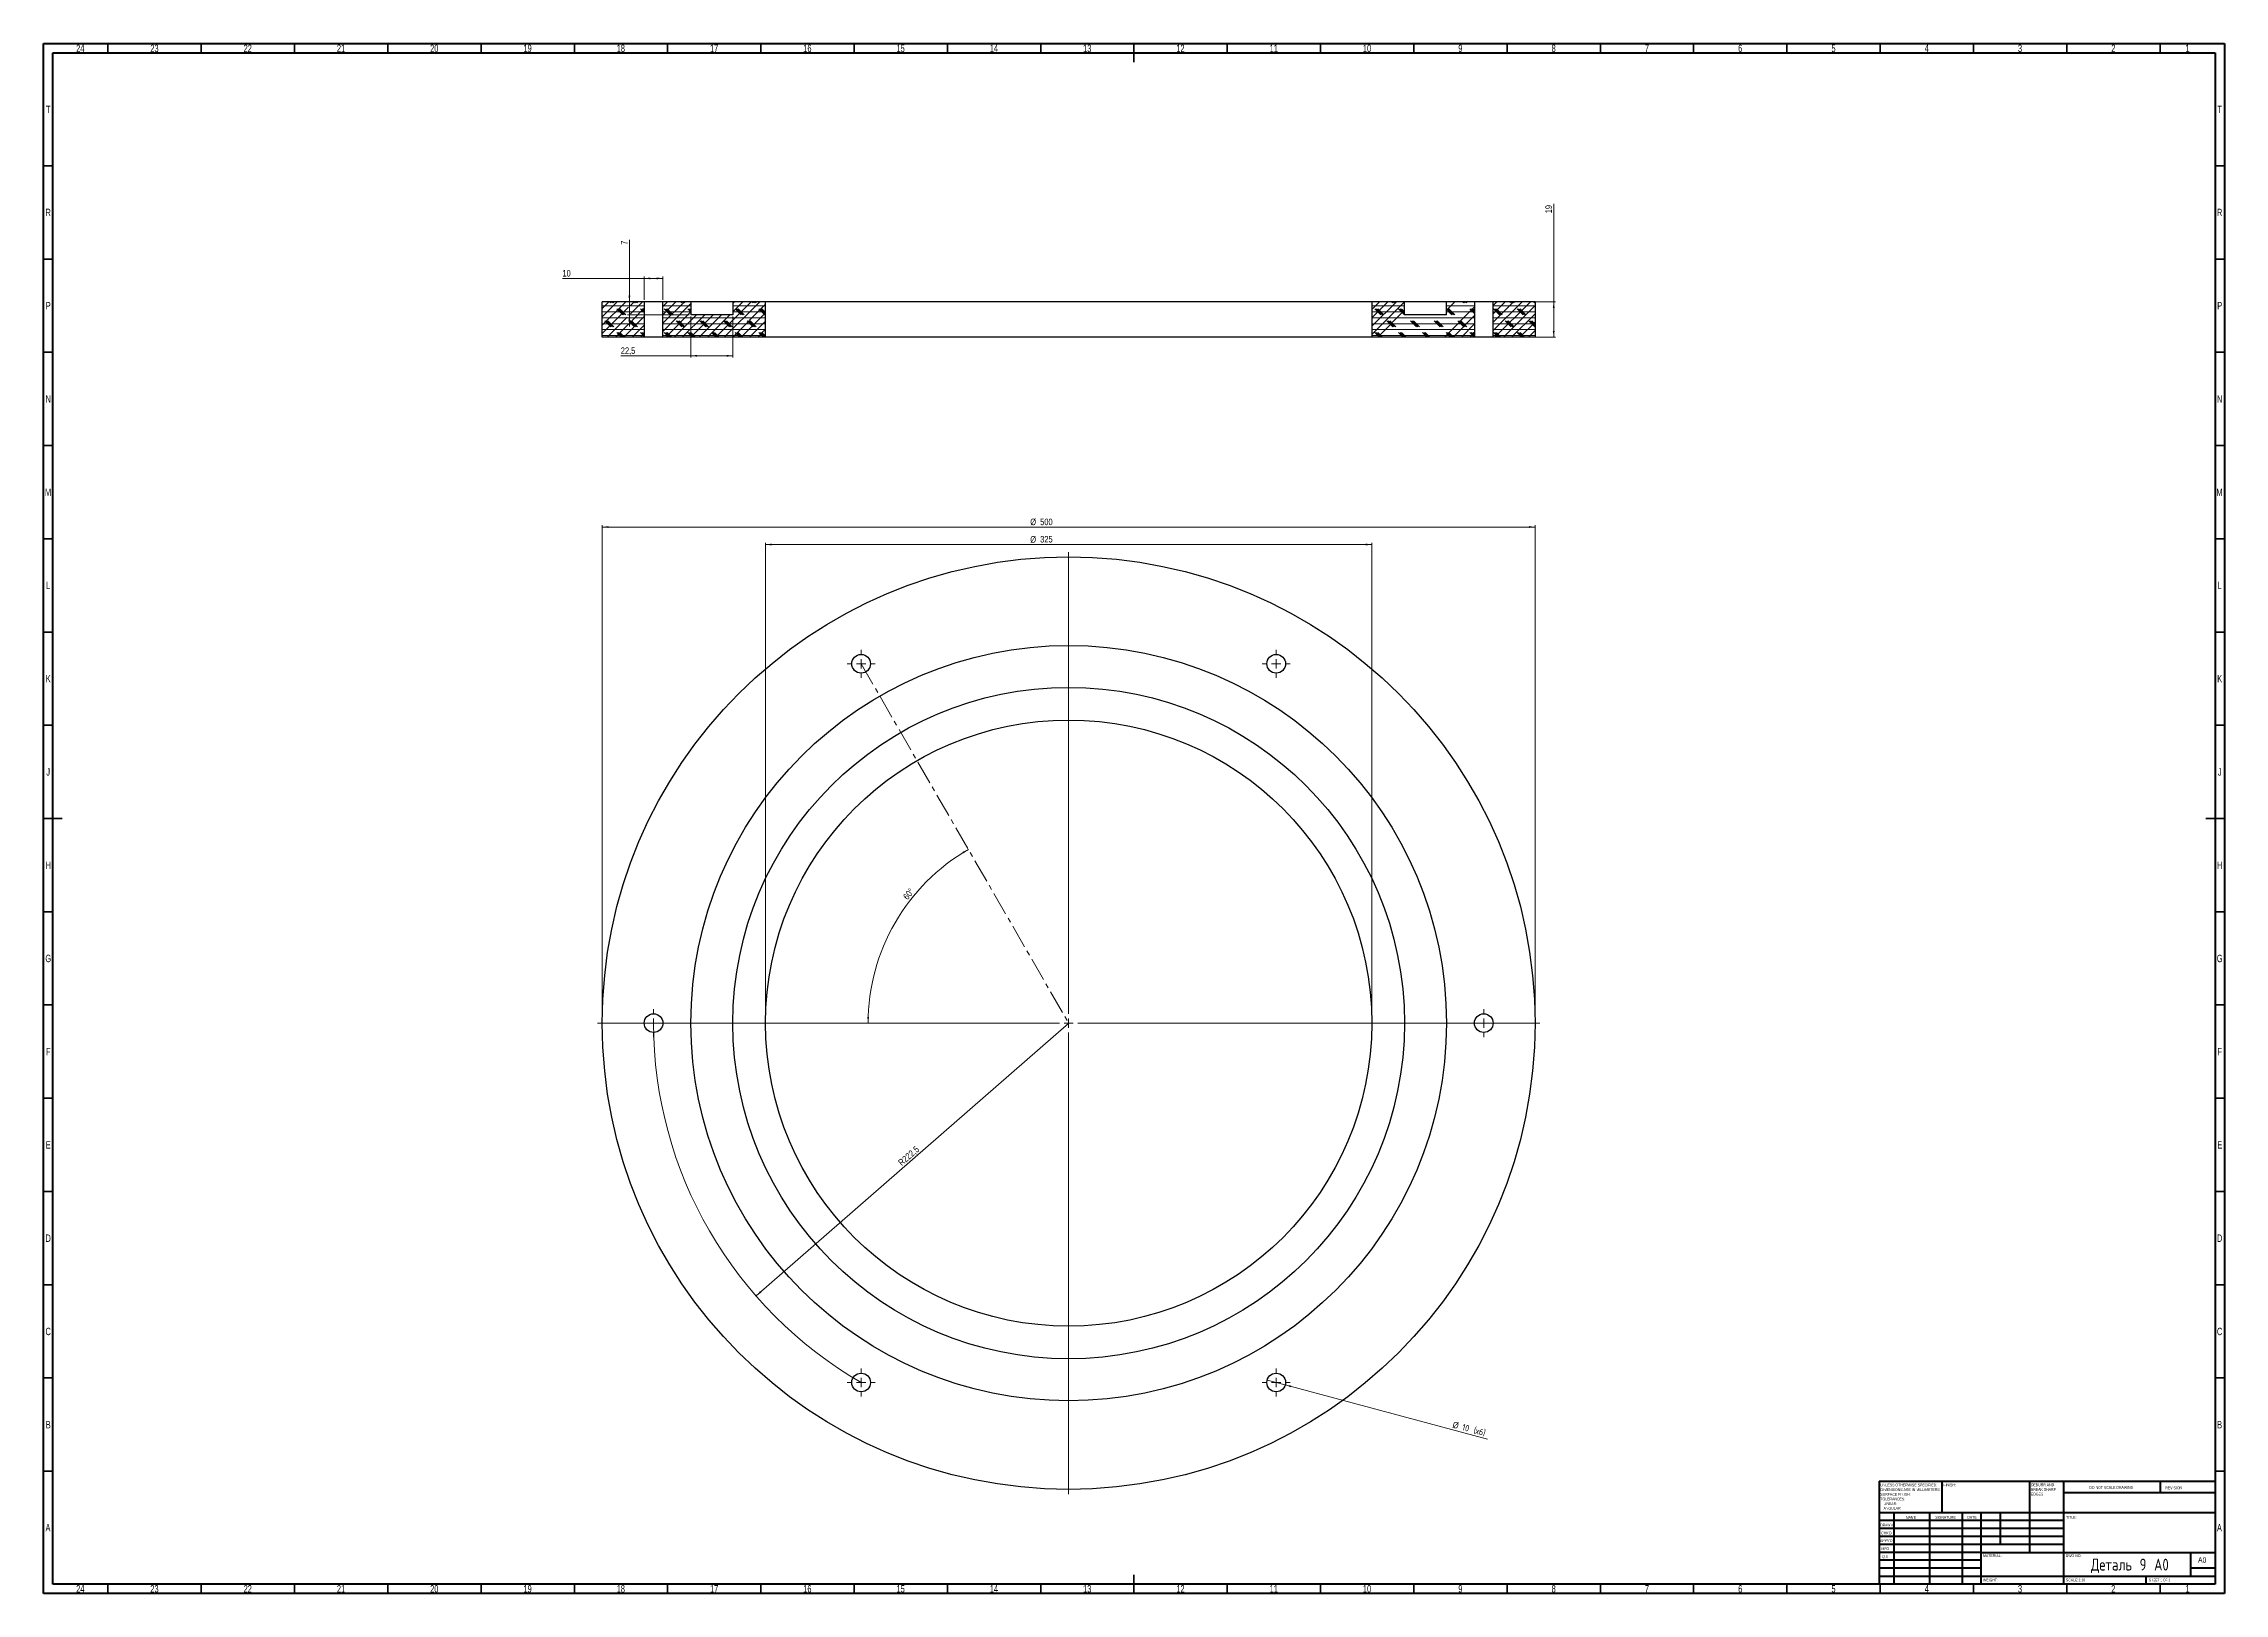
# Model space of a CAD drawing. Header units: millimetres. Extents: x 15 to 1184, y 5 to 836.
import ezdxf

# ---------------------------------------------------------------- set-up
doc = ezdxf.new("R2010")
doc.units = ezdxf.units.MM
doc.linetypes.add('CENTERX2', pattern=[20.32, 12.7, -2.54, 2.54, -2.54])
doc.styles.add('SLDTEXTSTYLE0', font='TXT', dxfattribs={"width": 0.75})
doc.styles.add('SLDTEXTSTYLE1', font='TXT', dxfattribs={"width": 0.686449})
doc.styles.add('SLDTEXTSTYLE2', font='TXT', dxfattribs={"width": 0.6875})
doc.styles.add('SLDTEXTSTYLE3', font='TXT', dxfattribs={"width": 0.75, "bigfont": 'bigfont'})
doc.dimstyles.new('SLDDIMSTYLE0', dxfattribs={"dimtxt": 3.5, "dimasz": 3.302, "dimexe": 0, "dimexo": 0.0625, "dimgap": 0.875, "dimtad": 1, "dimdec": 1, "dimrnd": 1e-09, "dimzin": 12, "dimdsep": 46, "dimtxsty": 'SLDTEXTSTYLE0', "dimsah": 1, "dimcen": 0, "dimadec": 0, "dimazin": 3, "dimtfac": 1, "dimtdec": 1, "dimtofl": 0, "dimtmove": 0, "dimatfit": 3, "dimfxl": 1, "dimfrac": 2, "dimtolj": 1, "dimtzin": 12, "dimarcsym": 0})
doc.dimstyles.new('SLDDIMSTYLE1', dxfattribs={"dimtxt": 3.5, "dimasz": 3.302, "dimexe": 0, "dimexo": 0.0625, "dimgap": 0.875, "dimtad": 1, "dimdec": 4, "dimzin": 12, "dimdsep": 46, "dimtxsty": 'SLDTEXTSTYLE0', "dimsah": 1, "dimcen": 0.09, "dimazin": 3, "dimtfac": 1, "dimtofl": 0, "dimtmove": 0, "dimatfit": 3, "dimfxl": 1, "dimfrac": 2, "dimtolj": 1, "dimtzin": 12, "dimarcsym": 0})
doc.dimstyles.new('SLDDIMSTYLE2', dxfattribs={"dimtxt": 3.5, "dimasz": 3.302, "dimexe": 0, "dimexo": 0.0625, "dimgap": 0.875, "dimtad": 1, "dimdec": 0, "dimrnd": 1e-09, "dimzin": 12, "dimdsep": 46, "dimtxsty": 'SLDTEXTSTYLE0', "dimsah": 1, "dimcen": 0.09, "dimadec": 0, "dimazin": 3, "dimtfac": 1, "dimtdec": 0, "dimtofl": 0, "dimtmove": 0, "dimatfit": 3, "dimfxl": 1, "dimfrac": 2, "dimtolj": 1, "dimtzin": 12, "dimarcsym": 0})
doc.dimstyles.new('SLDDIMSTYLE3', dxfattribs={"dimtxt": 3.5, "dimasz": 3.302, "dimexe": 0, "dimexo": 0.0625, "dimgap": 0.875, "dimtad": 1, "dimdec": 0, "dimrnd": 1e-09, "dimzin": 12, "dimdsep": 46, "dimtxsty": 'SLDTEXTSTYLE0', "dimblk1": 'NONE', "dimsah": 1, "dimcen": 0, "dimadec": 0, "dimazin": 3, "dimtfac": 1, "dimtdec": 0, "dimtmove": 0, "dimatfit": 3, "dimldrblk": 'NONE', "dimfxl": 1, "dimfrac": 2, "dimtolj": 1, "dimtzin": 12, "dimarcsym": 0})
doc.dimstyles.new('SLDDIMSTYLE4', dxfattribs={"dimtxt": 3.5, "dimasz": 3.302, "dimexe": 0, "dimexo": 0.0625, "dimgap": 0.875, "dimtad": 1, "dimdec": 0, "dimrnd": 1e-09, "dimzin": 12, "dimdsep": 46, "dimtxsty": 'SLDTEXTSTYLE0', "dimsah": 1, "dimcen": 0.09, "dimadec": 0, "dimazin": 3, "dimtfac": 1, "dimtmove": 0, "dimatfit": 0, "dimfxl": 1, "dimfrac": 2, "dimtolj": 1, "dimtzin": 12, "dimarcsym": 0})
doc.dimstyles.new('SLDDIMSTYLE5', dxfattribs={"dimtxt": 3.5, "dimasz": 3.302, "dimexe": 0, "dimexo": 0.0625, "dimgap": 0.875, "dimtad": 1, "dimdec": 1, "dimrnd": 1e-09, "dimzin": 12, "dimdsep": 46, "dimtxsty": 'SLDTEXTSTYLE0', "dimsah": 1, "dimcen": 0.09, "dimadec": 0, "dimazin": 3, "dimtfac": 1, "dimtofl": 0, "dimtmove": 0, "dimatfit": 3, "dimfxl": 1, "dimfrac": 2, "dimtolj": 1, "dimtzin": 12, "dimarcsym": 0})
pattern_1 = [(0, (0, 0), (0, 3.175), []), (135, (1.5875, -1.5875), (-6.35, -6.35), [4.49013, -4.49013]), (135, (2.381, -1.5875), (-6.35, -6.35), [4.49013, -4.49013]), (135, (3.175, -1.5875), (-6.35, -6.35), [4.49013, -4.49013])]

# ---------------------------------------------------------------- blocks, each defined once
blk = doc.blocks.new('SW_NOTE_0')
at = {"color": 0, "linetype": 'Continuous', "lineweight": 0, "char_height": 1.5, "attachment_point": 1, "style": 'SLDTEXTSTYLE0'}
for s, insert in [('UNLESS OTHERWISE SPECIFIED:', (0, 1.9)), ('TOLERANCES:', (0, -5.6)), ('DIMENSIONS ARE IN MILLIMETERS', (0, -0.6)), ('SURFACE FINISH:', (0, -3.1)), ('ANGULAR:', (1.7, -10.6)), ('LINEAR:', (1.7, -8.1))]:
    blk.add_mtext(s, dxfattribs=dict(at, insert=insert))
blk = doc.blocks.new('SW_NOTE_0_1')
at = {"color": 0, "linetype": 'Continuous', "lineweight": 0, "char_height": 1.5, "attachment_point": 1, "style": 'SLDTEXTSTYLE0'}
for s, insert in [('DEBURR AND', (0, 1.9)), ('BREAK SHARP', (0, -0.6)), ('EDGES', (0, -3.1))]:
    blk.add_mtext(s, dxfattribs=dict(at, insert=insert))
blk = doc.blocks.new('_D')
at = {"color": 7, "linetype": 'Continuous', "lineweight": 0}
blk.add_line((396.9, 164.5), (564.5, 310.8), dxfattribs=at)
at = {"color": 7, "linetype": 'Continuous', "lineweight": 18}
blk.add_solid([(396.9, 164.5), (399.7, 166.3), (399, 167)], dxfattribs=at)
at = {"color": 7, "linetype": 'Continuous', "lineweight": 18, "insert": (472.7, 236.7), "char_height": 3.5, "attachment_point": 1, "rotation": 41.1183, "style": 'SLDTEXTSTYLE0'}
blk.add_mtext('R222,5', dxfattribs=at)
blk = doc.blocks.new('_D_1')
at = {"color": 7, "linetype": 'Continuous', "lineweight": 18}
blk.add_arc((564.5, 310.8), 107.5, 120, 180, dxfattribs=at)
for points in [[(510.7, 403.9), (507.6, 402.6), (508.2, 401.8)], [(457, 310.8), (457.5, 314.1), (456.5, 314.1)]]:
    blk.add_solid(points, dxfattribs=at)
at = {"color": 7, "linetype": 'Continuous', "lineweight": 18, "insert": (475.4, 378.8), "char_height": 3.5, "attachment_point": 1, "rotation": 50.8256, "style": 'SLDTEXTSTYLE0'}
blk.add_mtext('60°', dxfattribs=at)
blk = doc.blocks.new('_D_2')
at = {"color": 7, "linetype": 'Continuous', "lineweight": 0}
for p, q in [((314.5, 311.8), (314.5, 577.8)), ((314.5, 576.8), (814.5, 576.8)), ((814.5, 311.8), (814.5, 577.8))]:
    blk.add_line(p, q, dxfattribs=at)
at = {"color": 7, "linetype": 'Continuous', "lineweight": 18}
for points in [[(314.5, 576.8), (317.8, 576.3), (317.8, 577.3)], [(814.5, 576.8), (811.2, 577.3), (811.2, 576.3)]]:
    blk.add_solid(points, dxfattribs=at)
at = {"color": 7, "linetype": 'Continuous', "lineweight": 18, "char_height": 3.5, "attachment_point": 1, "style": 'SLDTEXTSTYLE0'}
for s, insert in [('%%c', (543.9, 581.3)), ('500', (549.2, 581.3))]:
    blk.add_mtext(s, dxfattribs=dict(at, insert=insert))
blk = doc.blocks.new('_D_3')
at = {"color": 7, "linetype": 'Continuous', "lineweight": 0}
for p, q in [((402, 311.8), (402, 568.4)), ((402, 567.4), (727, 567.4)), ((727, 311.8), (727, 568.4))]:
    blk.add_line(p, q, dxfattribs=at)
at = {"color": 7, "linetype": 'Continuous', "lineweight": 18}
for points in [[(402, 567.4), (405.3, 566.9), (405.3, 567.9)], [(727, 567.4), (723.7, 567.9), (723.7, 566.9)]]:
    blk.add_solid(points, dxfattribs=at)
at = {"color": 7, "linetype": 'Continuous', "lineweight": 18, "char_height": 3.5, "attachment_point": 1, "style": 'SLDTEXTSTYLE0'}
for s, insert in [('%%c', (543.9, 571.9)), ('325', (549.2, 572))]:
    blk.add_mtext(s, dxfattribs=dict(at, insert=insert))
blk = doc.blocks.new('_D_4')
at = {"color": 7, "linetype": 'Continuous', "lineweight": 0}
for q in [(670.9, 119.4), (789, 87.7)]:
    blk.add_line((680.6, 116.8), q, dxfattribs=at)
at = {"color": 7, "linetype": 'Continuous', "lineweight": 18}
blk.add_solid([(680.6, 116.8), (683.6, 115.5), (683.9, 116.4)], dxfattribs=at)
at = {"color": 7, "linetype": 'Continuous', "lineweight": 18, "char_height": 3.5, "attachment_point": 1, "rotation": 345}
for s, insert, style in [('%%c', (770.9, 97.3), 'SLDTEXTSTYLE0'), ('10 (х6)', (776, 96), 'SLDTEXTSTYLE3')]:
    blk.add_mtext(s, dxfattribs=dict(at, insert=insert, style=style))
blk = doc.blocks.new('_None')
blk = doc.blocks.new('SW_CENTERMARKSYMBOL_0')
at = {"color": 0, "linetype": 'Continuous', "lineweight": 18}
for p, q in [((0, 5), (0, 252.5)), ((-5, 0), (-252.5, 0)), ((0, 0), (-2.5, 0)), ((0, 0), (0, 2.5)), ((0, 0), (0, -2.5)), ((0, 0), (2.5, 0)), ((5, 0), (252.5, 0)), ((0, -5), (0, -252.5))]:
    blk.add_line(p, q, dxfattribs=at)
blk = doc.blocks.new('SW_CENTERMARKSYMBOL_1')
at = {"color": 0, "linetype": 'Continuous', "lineweight": 18}
for p, q in [((-5, 0), (-7.5, 0)), ((0, 0), (-2.5, 0)), ((0, 5), (0, 7.5)), ((0, 0), (0, 2.5)), ((0, 0), (0, -2.5)), ((0, 0), (2.5, 0)), ((5, 0), (7.5, 0)), ((0, -5), (0, -7.5))]:
    blk.add_line(p, q, dxfattribs=at)
blk = doc.blocks.new('SW_CENTERMARKSYMBOL_2')
at = {"color": 0, "linetype": 'Continuous', "lineweight": 18}
for p, q in [((-5, 0), (-7.5, 0)), ((0, 0), (-2.5, 0)), ((0, 5), (0, 7.5)), ((0, 0), (0, 2.5)), ((0, 0), (0, -2.5)), ((0, 0), (2.5, 0)), ((5, 0), (7.5, 0)), ((0, -5), (0, -7.5))]:
    blk.add_line(p, q, dxfattribs=at)
blk = doc.blocks.new('SW_CENTERMARKSYMBOL_3')
at = {"color": 0, "linetype": 'Continuous', "lineweight": 18}
for p, q in [((-5, 0), (-7.5, 0)), ((0, 0), (-2.5, 0)), ((0, 5), (0, 7.5)), ((0, 0), (0, 2.5)), ((0, 0), (0, -2.5)), ((0, 0), (2.5, 0)), ((5, 0), (7.5, 0)), ((0, -5), (0, -7.5))]:
    blk.add_line(p, q, dxfattribs=at)
blk = doc.blocks.new('SW_CENTERMARKSYMBOL_4')
at = {"color": 0, "linetype": 'Continuous', "lineweight": 18}
for p, q in [((-5, 0), (-7.5, 0)), ((0, 0), (-2.5, 0)), ((0, 5), (0, 7.5)), ((0, 0), (0, 2.5)), ((0, 0), (0, -2.5)), ((0, 0), (2.5, 0)), ((5, 0), (7.5, 0)), ((0, -5), (0, -7.5))]:
    blk.add_line(p, q, dxfattribs=at)
blk = doc.blocks.new('SW_CENTERMARKSYMBOL_5')
at = {"color": 0, "linetype": 'Continuous', "lineweight": 18}
for p, q in [((-5, 0), (-7.5, 0)), ((0, 0), (-2.5, 0)), ((0, 5), (0, 7.5)), ((0, 0), (0, 2.5)), ((0, 0), (0, -2.5)), ((0, 0), (2.5, 0)), ((5, 0), (7.5, 0)), ((0, -5), (0, -7.5))]:
    blk.add_line(p, q, dxfattribs=at)
blk = doc.blocks.new('SW_CENTERMARKSYMBOL_6')
at = {"color": 0, "linetype": 'Continuous', "lineweight": 18}
for p, q in [((-5, 0), (-7.5, 0)), ((0, 0), (-2.5, 0)), ((0, 5), (0, 7.5)), ((0, 0), (0, 2.5)), ((0, 0), (0, -2.5)), ((0, 0), (2.5, 0)), ((5, 0), (7.5, 0)), ((0, -5), (0, -7.5))]:
    blk.add_line(p, q, dxfattribs=at)
blk = doc.blocks.new('SW_HATCH_0')
at = {"color": 0, "linetype": 'Continuous', "lineweight": 0}
for p, q in [((0, 0), (-3.6, -3.6)), ((4.5, 0), (-3.6, -8.1)), ((9, 0), (-3.6, -12.5)), ((13.5, 0), (11.5, -2)), ((18, 0), (11.5, -6.5)), ((10.5, -3), (-3.6, -17)), ((9.7, -8.3), (-1, -19)), ((18.9, -8), (7.9, -19)), ((18.9, -3.5), (12.2, -10.2)), ((10.5, -12), (3.5, -19)), ((18.9, -12.5), (12.4, -19)), ((18.9, -17), (16.9, -19))]:
    blk.add_line(p, q, dxfattribs=at)
blk = doc.blocks.new('SW_HATCH_1')
at = {"color": 0, "linetype": 'Continuous', "lineweight": 0}
for p, q in [((0, 0), (-2.5, -2.5)), ((4.5, 0), (-2.5, -7)), ((9, 0), (-2.5, -11.5)), ((44.9, 0), (25.9, -19)), ((49.4, 0), (30.4, -19)), ((35.9, 0), (35, -0.9)), ((40.4, 0), (35, -5.4)), ((12.5, -1), (-2.5, -16)), ((12.5, -5.5), (-1, -19)), ((15.5, -7), (3.5, -19)), ((19.9, -7), (7.9, -19)), ((24.4, -7), (12.4, -19)), ((28.9, -7), (16.9, -19)), ((33.4, -7), (21.4, -19)), ((52.5, -1.4), (34.9, -19)), ((52.5, -5.9), (39.4, -19)), ((52.5, -10.4), (43.9, -19)), ((52.5, -14.8), (48.4, -19))]:
    blk.add_line(p, q, dxfattribs=at)
blk = doc.blocks.new('SW_HATCH_2')
at = {"color": 0, "linetype": 'Continuous', "lineweight": 0}
for p, q in [((0, 0), (-4.2, -4.2)), ((4.5, 0), (-4.2, -8.6)), ((9, 0), (-4.2, -13.1)), ((35.9, 0), (35.8, -0.1)), ((40.4, 0), (35.8, -4.6)), ((13.3, -0.1), (-4.2, -17.6)), ((13.3, -4.6), (-1, -19)), ((50.8, -3), (34.9, -19)), ((50.8, -7.5), (39.4, -19)), ((50.8, -12), (43.9, -19)), ((50.8, -16.5), (48.4, -19))]:
    blk.add_line(p, q, dxfattribs=at)
blk = doc.blocks.new('SW_HATCH_3')
at = {"color": 0, "linetype": 'Continuous', "lineweight": 0}
for p, q in [((0, 0), (-2, -2)), ((4.5, 0), (-2, -6.5)), ((9, 0), (-2, -11)), ((13.5, 0), (-2, -15.5)), ((18, 0), (-1, -19)), ((20.5, -2), (3.5, -19)), ((20.5, -6.5), (7.9, -19)), ((20.5, -10.9), (12.4, -19)), ((20.5, -15.4), (16.9, -19))]:
    blk.add_line(p, q, dxfattribs=at)
blk = doc.blocks.new('_D_5')
at = {"color": 7, "linetype": 'Continuous', "lineweight": 0}
for p, q in [((337, 710.1), (293.1, 710.1)), ((337, 698.6), (337, 711.1)), ((347, 710.1), (337, 710.1)), ((347, 698.6), (347, 711.1))]:
    blk.add_line(p, q, dxfattribs=at)
at = {"color": 7, "linetype": 'Continuous', "lineweight": 18}
for points in [[(337, 710.1), (340.3, 709.6), (340.3, 710.6)], [(347, 710.1), (343.7, 710.6), (343.7, 709.6)]]:
    blk.add_solid(points, dxfattribs=at)
at = {"color": 7, "linetype": 'Continuous', "lineweight": 18, "insert": (293.1, 714.6), "char_height": 3.5, "attachment_point": 1, "style": 'SLDTEXTSTYLE0'}
blk.add_mtext('10', dxfattribs=at)
blk = doc.blocks.new('_D_6')
at = {"color": 7, "linetype": 'Continuous', "lineweight": 0}
for p, q in [((824.5, 697.6), (824.5, 750.1)), ((338, 697.6), (825.5, 697.6)), ((824.5, 697.6), (824.5, 678.6)), ((338, 678.6), (825.5, 678.6))]:
    blk.add_line(p, q, dxfattribs=at)
at = {"color": 7, "linetype": 'Continuous', "lineweight": 18}
for points in [[(824.5, 697.6), (824, 694.3), (825, 694.3)], [(824.5, 678.6), (825, 681.9), (824, 681.9)]]:
    blk.add_solid(points, dxfattribs=at)
at = {"color": 7, "linetype": 'Continuous', "lineweight": 18, "insert": (820, 745), "char_height": 3.5, "attachment_point": 1, "rotation": 90, "style": 'SLDTEXTSTYLE0'}
blk.add_mtext('19', dxfattribs=at)
blk = doc.blocks.new('_D_7')
at = {"color": 7, "linetype": 'Continuous', "lineweight": 0}
for p, q in [((329, 697.6), (329, 730.7)), ((346, 697.6), (328, 697.6)), ((361, 690.6), (328, 690.6)), ((329, 697.6), (329, 690.6)), ((329, 690.6), (329, 684.3))]:
    blk.add_line(p, q, dxfattribs=at)
at = {"color": 7, "linetype": 'Continuous', "lineweight": 18}
for points in [[(329, 697.6), (329.5, 700.9), (328.5, 700.9)], [(329, 690.6), (328.5, 687.3), (329.5, 687.3)]]:
    blk.add_solid(points, dxfattribs=at)
at = {"color": 7, "linetype": 'Continuous', "lineweight": 18, "insert": (324.5, 728.1), "char_height": 3.5, "attachment_point": 1, "rotation": 90, "style": 'SLDTEXTSTYLE0'}
blk.add_mtext('7', dxfattribs=at)
blk = doc.blocks.new('_D_8')
at = {"color": 7, "linetype": 'Continuous', "lineweight": 0}
for p, q in [((362, 689.6), (362, 667.6)), ((384.5, 689.6), (384.5, 667.6)), ((362, 668.6), (324.4, 668.6)), ((384.5, 668.6), (362, 668.6))]:
    blk.add_line(p, q, dxfattribs=at)
at = {"color": 7, "linetype": 'Continuous', "lineweight": 18}
for points in [[(362, 668.6), (365.3, 668.1), (365.3, 669.1)], [(384.5, 668.6), (381.2, 669.1), (381.2, 668.1)]]:
    blk.add_solid(points, dxfattribs=at)
at = {"color": 7, "linetype": 'Continuous', "lineweight": 18, "insert": (324.4, 673.1), "char_height": 3.5, "attachment_point": 1, "style": 'SLDTEXTSTYLE0'}
blk.add_mtext('22,5', dxfattribs=at)

msp = doc.modelspace()

# ---------------------------------------------------------------- hatches: boundary and pattern name
at = {"linetype": 'Continuous', "lineweight": 18}
h = msp.add_hatch(dxfattribs=at)
h.set_pattern_fill('CORK', style=0)
h.set_pattern_definition(pattern_1)
h.paths.add_polyline_path([(314.47743, 678.60361), (336.97743, 678.60361), (336.97743, 697.60361), (314.47743, 697.60361)], flags=0)
h = msp.add_hatch(dxfattribs=at)
h.set_pattern_fill('CORK', style=0)
h.set_pattern_definition(pattern_1)
h.paths.add_polyline_path([(384.47743, 690.60361), (361.97743, 690.60361), (361.97743, 697.60361), (346.97743, 697.60361), (346.97743, 678.60361), (401.97743, 678.60361), (401.97743, 697.60361), (384.47743, 697.60361)], flags=0)
h = msp.add_hatch(dxfattribs=at)
h.set_pattern_fill('CORK', style=0)
h.set_pattern_definition(pattern_1)
h.paths.add_polyline_path([(766.97743, 690.60361), (744.47743, 690.60361), (744.47743, 697.60361), (726.97743, 697.60361), (726.97743, 678.60361), (781.97743, 678.60361), (781.97743, 697.60361), (766.97743, 697.60361)], flags=0)
h = msp.add_hatch(dxfattribs=at)
h.set_pattern_fill('CORK', style=0)
h.set_pattern_definition(pattern_1)
h.paths.add_polyline_path([(814.47743, 697.60361), (791.97743, 697.60361), (791.97743, 678.60361), (814.47743, 678.60361)], flags=0)

# ---------------------------------------------------------------- linework, layer by layer
at = {"color": 7, "linetype": 'Continuous', "lineweight": 70}
for p, q in [((15, 5), (15, 836)), ((15, 836), (1184, 836)), ((20, 10), (20, 831)), ((20, 831), (1179, 831)), ((1179, 831), (1179, 10)), ((1184, 836), (1184, 5)), ((1184, 5), (15, 5)), ((1179, 10), (20, 10))]:
    msp.add_line(p, q, dxfattribs=at)
at = {"color": 7, "linetype": 'Continuous', "lineweight": 35}
for p, q in [((49.5, 831), (49.5, 836)), ((99.5, 831), (99.5, 836)), ((149.5, 831), (149.5, 836)), ((199.5, 831), (199.5, 836)), ((249.5, 831), (249.5, 836)), ((299.5, 831), (299.5, 836)), ((349.5, 831), (349.5, 836)), ((399.5, 831), (399.5, 836)), ((449.5, 831), (449.5, 836)), ((499.5, 831), (499.5, 836)), ((549.5, 831), (549.5, 836)), ((599.5, 836), (599.5, 826)), ((599.5, 831), (599.5, 836)), ((649.5, 831), (649.5, 836)), ((699.5, 831), (699.5, 836)), ((749.5, 831), (749.5, 836)), ((799.5, 831), (799.5, 836)), ((849.5, 831), (849.5, 836)), ((899.5, 831), (899.5, 836)), ((949.5, 831), (949.5, 836)), ((999.5, 831), (999.5, 836)), ((1049.5, 831), (1049.5, 836)), ((1099.5, 831), (1099.5, 836)), ((1149.5, 831), (1149.5, 836)), ((20, 770.5), (15, 770.5)), ((1179, 770.5), (1184, 770.5)), ((20, 720.5), (15, 720.5)), ((1179, 720.5), (1184, 720.5)), ((20, 670.5), (15, 670.5)), ((1179, 670.5), (1184, 670.5)), ((20, 620.5), (15, 620.5)), ((1179, 620.5), (1184, 620.5)), ((20, 570.5), (15, 570.5)), ((1179, 570.5), (1184, 570.5)), ((20, 520.5), (15, 520.5)), ((1179, 520.5), (1184, 520.5)), ((20, 470.5), (15, 470.5)), ((1179, 470.5), (1184, 470.5)), ((15, 420.5), (25, 420.5)), ((20, 420.5), (15, 420.5)), ((1184, 420.5), (1174, 420.5)), ((1179, 420.5), (1184, 420.5)), ((20, 370.5), (15, 370.5)), ((1179, 370.5), (1184, 370.5)), ((20, 320.5), (15, 320.5)), ((1179, 320.5), (1184, 320.5)), ((20, 270.5), (15, 270.5)), ((1179, 270.5), (1184, 270.5)), ((20, 220.5), (15, 220.5)), ((1179, 220.5), (1184, 220.5)), ((20, 170.5), (15, 170.5)), ((1179, 170.5), (1184, 170.5)), ((20, 120.5), (15, 120.5)), ((1179, 120.5), (1184, 120.5)), ((20, 70.5), (15, 70.5)), ((1179, 70.5), (1184, 70.5)), ((599.5, 5), (599.5, 15)), ((49.5, 10), (49.5, 5)), ((99.5, 10), (99.5, 5)), ((149.5, 10), (149.5, 5)), ((199.5, 10), (199.5, 5)), ((249.5, 10), (249.5, 5)), ((299.5, 10), (299.5, 5)), ((349.5, 10), (349.5, 5)), ((399.5, 10), (399.5, 5)), ((449.5, 10), (449.5, 5)), ((499.5, 10), (499.5, 5)), ((549.5, 10), (549.5, 5)), ((599.5, 10), (599.5, 5)), ((649.5, 10), (649.5, 5)), ((699.5, 10), (699.5, 5)), ((749.5, 10), (749.5, 5)), ((799.5, 10), (799.5, 5)), ((849.5, 10), (849.5, 5)), ((899.5, 10), (899.5, 5)), ((949.5, 10), (949.5, 5)), ((999.5, 10), (999.5, 5)), ((1049.5, 10), (1049.5, 5)), ((1099.5, 10), (1099.5, 5)), ((1149.5, 10), (1149.5, 5))]:
    msp.add_line(p, q, dxfattribs=at)
at = {"color": 7, "linetype": 'Continuous', "lineweight": 25}
for p, q in [((314.47743, 678.60361), (314.47743, 697.60361)), ((336.97743, 697.60361), (314.47743, 697.60361)), ((336.97743, 697.60361), (336.97743, 678.60361)), ((346.97743, 697.60361), (336.97743, 697.60361)), ((346.97743, 678.60361), (346.97743, 697.60361)), ((361.97743, 697.60361), (346.97743, 697.60361)), ((361.97743, 697.60361), (361.97743, 690.60361)), ((384.47743, 697.60361), (361.97743, 697.60361)), ((384.47743, 690.60361), (361.97743, 690.60361)), ((384.47743, 697.60361), (384.47743, 690.60361)), ((401.97743, 697.60361), (384.47743, 697.60361)), ((401.97743, 678.60361), (401.97743, 697.60361)), ((726.97743, 697.60361), (401.97743, 697.60361)), ((726.97743, 697.60361), (726.97743, 678.60361)), ((744.47743, 697.60361), (726.97743, 697.60361)), ((766.97743, 697.60361), (744.47743, 697.60361)), ((744.47743, 690.60361), (744.47743, 697.60361)), ((766.97743, 690.60361), (744.47743, 690.60361)), ((766.97743, 690.60361), (766.97743, 697.60361)), ((781.97743, 697.60361), (766.97743, 697.60361)), ((781.97743, 697.60361), (781.97743, 678.60361)), ((791.97743, 697.60361), (781.97743, 697.60361)), ((791.97743, 678.60361), (791.97743, 697.60361)), ((814.47743, 697.60361), (791.97743, 697.60361)), ((814.47743, 697.60361), (814.47743, 678.60361)), ((336.97743, 678.60361), (314.47743, 678.60361)), ((346.97743, 678.60361), (336.97743, 678.60361)), ((401.97743, 678.60361), (346.97743, 678.60361)), ((726.97743, 678.60361), (401.97743, 678.60361)), ((781.97743, 678.60361), (726.97743, 678.60361)), ((791.97743, 678.60361), (781.97743, 678.60361)), ((814.47743, 678.60361), (791.97743, 678.60361))]:
    msp.add_line(p, q, dxfattribs=at)
at = {"color": 7, "linetype": 'CENTERX2', "lineweight": 18}
msp.add_line((453.22743, 503.47485), (564.47743, 310.7842), dxfattribs=at)
at = {"color": 7, "linetype": 'Continuous', "lineweight": 50}
for p, q in [((999, 65.25), (1179, 65.25)), ((999, 65.25), (999, 10)), ((1032.8, 48.25), (1032.8, 65.25)), ((1079.6, 65.25), (1079.6, 27)), ((1097.8, 65.25), (1097.8, 10)), ((1179, 58.875), (1097.8, 58.875)), ((1149.8, 58.875), (1149.8, 65.25)), ((1179, 48.25), (999, 48.25)), ((1006.8, 48.25), (1006.8, 10)), ((1025.99095, 48.25), (1025.99095, 10)), ((1043.39893, 48.25), (1043.39893, 10)), ((1053.6, 10), (1053.6, 48.25)), ((1064, 31.25), (1064, 48.25)), ((1097.8, 44), (999, 44)), ((1097.8, 39.75), (999, 39.75)), ((1097.8, 35.5), (999, 35.5)), ((1097.8, 31.25), (999, 31.25)), ((1053.6, 27), (999, 27)), ((1053.6, 27), (1179, 27)), ((1166, 14.25), (1166, 27)), ((1053.6, 22.74993), (999, 22.74993)), ((1053.6, 18.5), (999, 18.5)), ((999, 14.25), (1179, 14.25)), ((1142, 10), (1142, 14.25)), ((1179, 18.5), (1166, 18.5))]:
    msp.add_line(p, q, dxfattribs=at)
at = {"color": 7, "linetype": 'Continuous', "lineweight": 25}
for centre, radius in [((564.47743, 310.7842), 250), ((564.47743, 310.7842), 202.5), ((453.22743, 503.47485), 5), ((675.72743, 503.47485), 5), ((564.47743, 310.7842), 180), ((564.47743, 310.7842), 162.5), ((341.97743, 310.7842), 5), ((786.97743, 310.7842), 5), ((453.22743, 118.09355), 5), ((675.72743, 118.09355), 5)]:
    msp.add_circle(centre, radius, dxfattribs=at)
at = {"color": 7, "linetype": 'Continuous', "lineweight": 18}
msp.add_arc((564.47743, 310.7842), 222.5, 180, 240.12803373, dxfattribs=at)

# ---------------------------------------------------------------- block references
at = {"color": 7, "linetype": 'Continuous', "lineweight": 0}
for name, p in [('SW_HATCH_0', (318.04013, 697.60361)), ('SW_HATCH_1', (349.47103, 697.60361)), ('SW_HATCH_2', (731.13191, 697.60361)), ('SW_HATCH_3', (793.99371, 697.60361)), ('SW_CENTERMARKSYMBOL_0', (564.47743, 310.7842)), ('SW_CENTERMARKSYMBOL_5', (453.22743, 503.47485)), ('SW_CENTERMARKSYMBOL_1', (675.72743, 503.47485)), ('SW_CENTERMARKSYMBOL_4', (341.97743, 310.7842)), ('SW_CENTERMARKSYMBOL_3', (786.97743, 310.7842)), ('SW_CENTERMARKSYMBOL_2', (453.22743, 118.09355)), ('SW_CENTERMARKSYMBOL_6', (675.72743, 118.09355)), ('SW_NOTE_0', (999.59367, 61.98737)), ('SW_NOTE_0_1', (1080.30922, 62.06949))]:
    msp.add_blockref(name, p, dxfattribs=at)

# ---------------------------------------------------------------- texts
for s, insert, char_height, attachment_point, style in [('24', (34.67007, 835.44183), 3.96875, 2, 'SLDTEXTSTYLE0'), ('23', (74.42007, 835.44183), 3.96875, 2, 'SLDTEXTSTYLE0'), ('22', (124.42007, 835.44183), 3.96875, 2, 'SLDTEXTSTYLE0'), ('21', (174.42007, 835.44183), 3.96875, 2, 'SLDTEXTSTYLE0'), ('20', (224.42007, 835.44183), 3.96875, 2, 'SLDTEXTSTYLE0'), ('19', (274.42007, 835.44183), 3.96875, 2, 'SLDTEXTSTYLE0'), ('18', (324.42007, 835.44183), 3.96875, 2, 'SLDTEXTSTYLE0'), ('17', (374.42007, 835.44183), 3.96875, 2, 'SLDTEXTSTYLE0'), ('16', (424.42007, 835.44183), 3.96875, 2, 'SLDTEXTSTYLE0'), ('15', (474.42007, 835.44183), 3.96875, 2, 'SLDTEXTSTYLE0'), ('14', (524.42007, 835.44183), 3.96875, 2, 'SLDTEXTSTYLE0'), ('13', (574.42007, 835.44183), 3.96875, 2, 'SLDTEXTSTYLE0'), ('12', (624.42007, 835.44183), 3.96875, 2, 'SLDTEXTSTYLE0'), ('11', (674.42007, 835.44183), 3.96875, 2, 'SLDTEXTSTYLE0'), ('10', (724.42007, 835.44183), 3.96875, 2, 'SLDTEXTSTYLE0'), ('9', (774.46004, 835.44183), 3.96875, 2, 'SLDTEXTSTYLE0'), ('8', (824.46004, 835.44183), 3.96875, 2, 'SLDTEXTSTYLE0'), ('7', (874.46004, 835.44183), 3.96875, 2, 'SLDTEXTSTYLE0'), ('6', (924.46004, 835.44183), 3.96875, 2, 'SLDTEXTSTYLE0'), ('5', (974.46004, 835.44183), 3.96875, 2, 'SLDTEXTSTYLE0'), ('4', (1024.46004, 835.44183), 3.96875, 2, 'SLDTEXTSTYLE0'), ('3', (1074.46004, 835.44183), 3.96875, 2, 'SLDTEXTSTYLE0'), ('2', (1124.46004, 835.44183), 3.96875, 2, 'SLDTEXTSTYLE0'), ('1', (1164.21004, 835.44183), 3.96875, 2, 'SLDTEXTSTYLE0'), ('T', (17.48806, 802.69183), 3.96875, 2, 'SLDTEXTSTYLE0'), ('T', (1181.48806, 802.69183), 3.96875, 2, 'SLDTEXTSTYLE0'), ('R', (17.44442, 747.44183), 3.96875, 2, 'SLDTEXTSTYLE0'), ('R', (1181.44442, 747.44183), 3.96875, 2, 'SLDTEXTSTYLE0'), ('P', (17.48484, 697.44183), 3.96875, 2, 'SLDTEXTSTYLE0'), ('P', (1181.48484, 697.44183), 3.96875, 2, 'SLDTEXTSTYLE0'), ('N', (17.46371, 647.44183), 3.96875, 2, 'SLDTEXTSTYLE0'), ('N', (1181.46371, 647.44183), 3.96875, 2, 'SLDTEXTSTYLE0'), ('M', (17.36174, 597.44183), 3.96875, 2, 'SLDTEXTSTYLE0'), ('M', (1181.36174, 597.44183), 3.96875, 2, 'SLDTEXTSTYLE0'), ('L', (17.45452, 547.44183), 3.96875, 2, 'SLDTEXTSTYLE0'), ('L', (1181.45452, 547.44183), 3.96875, 2, 'SLDTEXTSTYLE0'), ('K', (17.48852, 497.44183), 3.96875, 2, 'SLDTEXTSTYLE0'), ('K', (1181.48852, 497.44183), 3.96875, 2, 'SLDTEXTSTYLE0'), ('J', (17.46509, 447.44183), 3.96875, 2, 'SLDTEXTSTYLE0'), ('J', (1181.46509, 447.44183), 3.96875, 2, 'SLDTEXTSTYLE0'), ('H', (17.49035, 397.44183), 3.96875, 2, 'SLDTEXTSTYLE0'), ('H', (1181.49035, 397.44183), 3.96875, 2, 'SLDTEXTSTYLE0'), ('G', (17.48668, 347.44183), 3.96875, 2, 'SLDTEXTSTYLE0'), ('G', (1181.48668, 347.44183), 3.96875, 2, 'SLDTEXTSTYLE0'), ('F', (17.45774, 297.44183), 3.96875, 2, 'SLDTEXTSTYLE0'), ('F', (1181.45774, 297.44183), 3.96875, 2, 'SLDTEXTSTYLE0'), ('E', (17.50781, 247.44183), 3.96875, 2, 'SLDTEXTSTYLE0'), ('E', (1181.50781, 247.44183), 3.96875, 2, 'SLDTEXTSTYLE0'), ('D', (17.45269, 197.44183), 3.96875, 2, 'SLDTEXTSTYLE0'), ('D', (1181.45269, 197.44183), 3.96875, 2, 'SLDTEXTSTYLE0'), ('C', (17.45866, 147.44183), 3.96875, 2, 'SLDTEXTSTYLE0'), ('C', (1181.45866, 147.44183), 3.96875, 2, 'SLDTEXTSTYLE0'), ('B', (17.4706, 97.44183), 3.96875, 2, 'SLDTEXTSTYLE0'), ('B', (1181.4706, 97.44183), 3.96875, 2, 'SLDTEXTSTYLE0'), ('FINISH:', (1033.37129, 63.91927), 1.5, 1, 'SLDTEXTSTYLE0'), ('DO NOT SCALE DRAWING', (1111.61464, 62.53299), 1.5, 1, 'SLDTEXTSTYLE0'), ('REVISION', (1152.32758, 62.33491), 1.5, 1, 'SLDTEXTSTYLE0'), ('A', (17.33969, 42.19183), 3.96875, 2, 'SLDTEXTSTYLE0'), ('DRAWN', (999.64336, 42.38478), 1.5, 1, 'SLDTEXTSTYLE1'), ("CHK'D", (999.93922, 38.16185), 1.5, 1, 'SLDTEXTSTYLE0'), ('NAME', (1013.32224, 46.50148), 1.5, 1, 'SLDTEXTSTYLE0'), ('SIGNATURE', (1029.03359, 46.56176), 1.5, 1, 'SLDTEXTSTYLE0'), ('DATE', (1046.2147, 46.57618), 1.5, 1, 'SLDTEXTSTYLE0'), ('TITLE:', (1099.09016, 46.57618), 1.5, 1, 'SLDTEXTSTYLE0'), ('A', (1181.33969, 42.19183), 3.96875, 2, 'SLDTEXTSTYLE0'), ("APPV'D", (999.40172, 34.06587), 1.5, 1, 'SLDTEXTSTYLE0'), ('MFG', (1000.12401, 29.71578), 1.5, 1, 'SLDTEXTSTYLE0'), ('Q.A', (1000.50904, 25.50466), 1.5, 1, 'SLDTEXTSTYLE0'), ('MATERIAL:', (1054.64586, 25.98606), 1.5, 1, 'SLDTEXTSTYLE0'), ('DWG NO.', (1098.953, 25.98606), 1.5, 1, 'SLDTEXTSTYLE0'), ('Деталь 9 А0', (1133.34775, 23.60691), 6.35, 2, 'SLDTEXTSTYLE3'), ('A0', (1169.87116, 24.40639), 2.910417, 1, 'SLDTEXTSTYLE0'), ('WEIGHT:', (1054.61781, 12.94931), 1.4986, 1, 'SLDTEXTSTYLE0'), ('SCALE:1:10', (1099.07397, 12.90009), 1.5, 1, 'SLDTEXTSTYLE0'), ('SHEET 1 OF 1', (1143.47829, 12.90009), 1.5, 1, 'SLDTEXTSTYLE2'), ('24', (34.67007, 9.44183), 3.96875, 2, 'SLDTEXTSTYLE0'), ('23', (74.42007, 9.44183), 3.96875, 2, 'SLDTEXTSTYLE0'), ('22', (124.42007, 9.44183), 3.96875, 2, 'SLDTEXTSTYLE0'), ('21', (174.42007, 9.44183), 3.96875, 2, 'SLDTEXTSTYLE0'), ('20', (224.42007, 9.44183), 3.96875, 2, 'SLDTEXTSTYLE0'), ('19', (274.42007, 9.44183), 3.96875, 2, 'SLDTEXTSTYLE0'), ('18', (324.42007, 9.44183), 3.96875, 2, 'SLDTEXTSTYLE0'), ('17', (374.42007, 9.44183), 3.96875, 2, 'SLDTEXTSTYLE0'), ('16', (424.42007, 9.44183), 3.96875, 2, 'SLDTEXTSTYLE0'), ('15', (474.42007, 9.44183), 3.96875, 2, 'SLDTEXTSTYLE0'), ('14', (524.42007, 9.44183), 3.96875, 2, 'SLDTEXTSTYLE0'), ('13', (574.42007, 9.44183), 3.96875, 2, 'SLDTEXTSTYLE0'), ('12', (624.42007, 9.44183), 3.96875, 2, 'SLDTEXTSTYLE0'), ('11', (674.42007, 9.44183), 3.96875, 2, 'SLDTEXTSTYLE0'), ('10', (724.42007, 9.44183), 3.96875, 2, 'SLDTEXTSTYLE0'), ('9', (774.46004, 9.44183), 3.96875, 2, 'SLDTEXTSTYLE0'), ('8', (824.46004, 9.44183), 3.96875, 2, 'SLDTEXTSTYLE0'), ('7', (874.46004, 9.44183), 3.96875, 2, 'SLDTEXTSTYLE0'), ('6', (924.46004, 9.44183), 3.96875, 2, 'SLDTEXTSTYLE0'), ('5', (974.46004, 9.44183), 3.96875, 2, 'SLDTEXTSTYLE0'), ('4', (1024.46004, 9.44183), 3.96875, 2, 'SLDTEXTSTYLE0'), ('3', (1074.46004, 9.44183), 3.96875, 2, 'SLDTEXTSTYLE0'), ('2', (1124.46004, 9.44183), 3.96875, 2, 'SLDTEXTSTYLE0'), ('1', (1164.21004, 9.44183), 3.96875, 2, 'SLDTEXTSTYLE0')]:
    msp.add_mtext(s, dxfattribs=dict(at, insert=insert, char_height=char_height, attachment_point=attachment_point, style=style))

# ---------------------------------------------------------------- dimensions: what is measured, and where the dimension line sits
at = {"color": 7, "linetype": 'Continuous', "lineweight": 18}
for base, p1, p2, dimstyle, picture, middle in [((824.47743, 678.60361), (336.97743, 697.60361), (336.97743, 678.60361), 'SLDDIMSTYLE2', '_D_6', (824.47743, 747.54218)), ((328.99457, 690.60361), (346.97743, 697.60361), (361.97743, 690.60361), 'SLDDIMSTYLE4', '_D_7', (328.99457, 729.37642))]:
    dim = msp.add_linear_dim(base=base, p1=p1, p2=p2, angle=90, dimstyle=dimstyle, dxfattribs=at)
    dim.commit()
    dim.dimension.update_dxf_attribs({"geometry": picture, "text_midpoint": middle, "dimtype": 160})
for base, p1, p2, dimstyle, picture, middle in [((336.97743, 710.08825), (346.97743, 697.60361), (336.97743, 697.60361), 'SLDDIMSTYLE2', '_D_5', (295.66454, 710.08825)), ((361.97743, 668.60361), (384.47743, 690.60361), (361.97743, 690.60361), 'SLDDIMSTYLE5', '_D_8', (328.97183, 668.60361))]:
    dim = msp.add_linear_dim(base=base, p1=p1, p2=p2, dimstyle=dimstyle, dxfattribs=at)
    dim.commit()
    dim.dimension.update_dxf_attribs({"geometry": picture, "text_midpoint": middle, "dimtype": 160})
for base, p1, p2, picture, middle in [((814.47743, 576.7842), (314.47743, 310.7842), (814.47743, 310.7842), '_D_2', (550.4252, 576.7842)), ((726.97743, 567.42388), (401.97743, 310.7842), (726.97743, 310.7842), '_D_3', (550.4252, 567.42388))]:
    dim = msp.add_linear_dim(base=base, p1=p1, p2=p2, text='%%c<>', dimstyle='SLDDIMSTYLE2', dxfattribs=at)
    dim.commit()
    dim.dimension.update_dxf_attribs({"geometry": picture, "text_midpoint": middle, "dimtype": 160})
dim = msp.add_angular_dim_2l(base=(471.37842, 364.53494), line1=((453.22743, 503.47485), (564.47743, 310.7842)), line2=((816.97743, 310.7842), (311.97743, 310.7842)), dimstyle='SLDDIMSTYLE1', dxfattribs=at)
dim.commit()
dim.dimension.update_dxf_attribs({"geometry": '_D_1', "text_midpoint": (481.13945, 378.69111), "dimtype": 162})
dim = msp.add_radius_dim(center=(564.47743, 310.7842), mpoint=(396.85634, 164.46462), dimstyle='SLDDIMSTYLE0', dxfattribs=at)
dim.commit()
dim.dimension.update_dxf_attribs({"geometry": '_D', "text_midpoint": (481.13946, 238.03693), "dimtype": 164})
dim = msp.add_diameter_dim_2p(p1=(670.8978, 119.38764), p2=(680.55706, 116.79945), dimstyle='SLDDIMSTYLE3', dxfattribs=at)
dim.commit()
dim.dimension.update_dxf_attribs({"geometry": '_D_4', "text_midpoint": (779.39011, 90.31723), "dimtype": 163})

doc.saveas('drawing.dxf')
